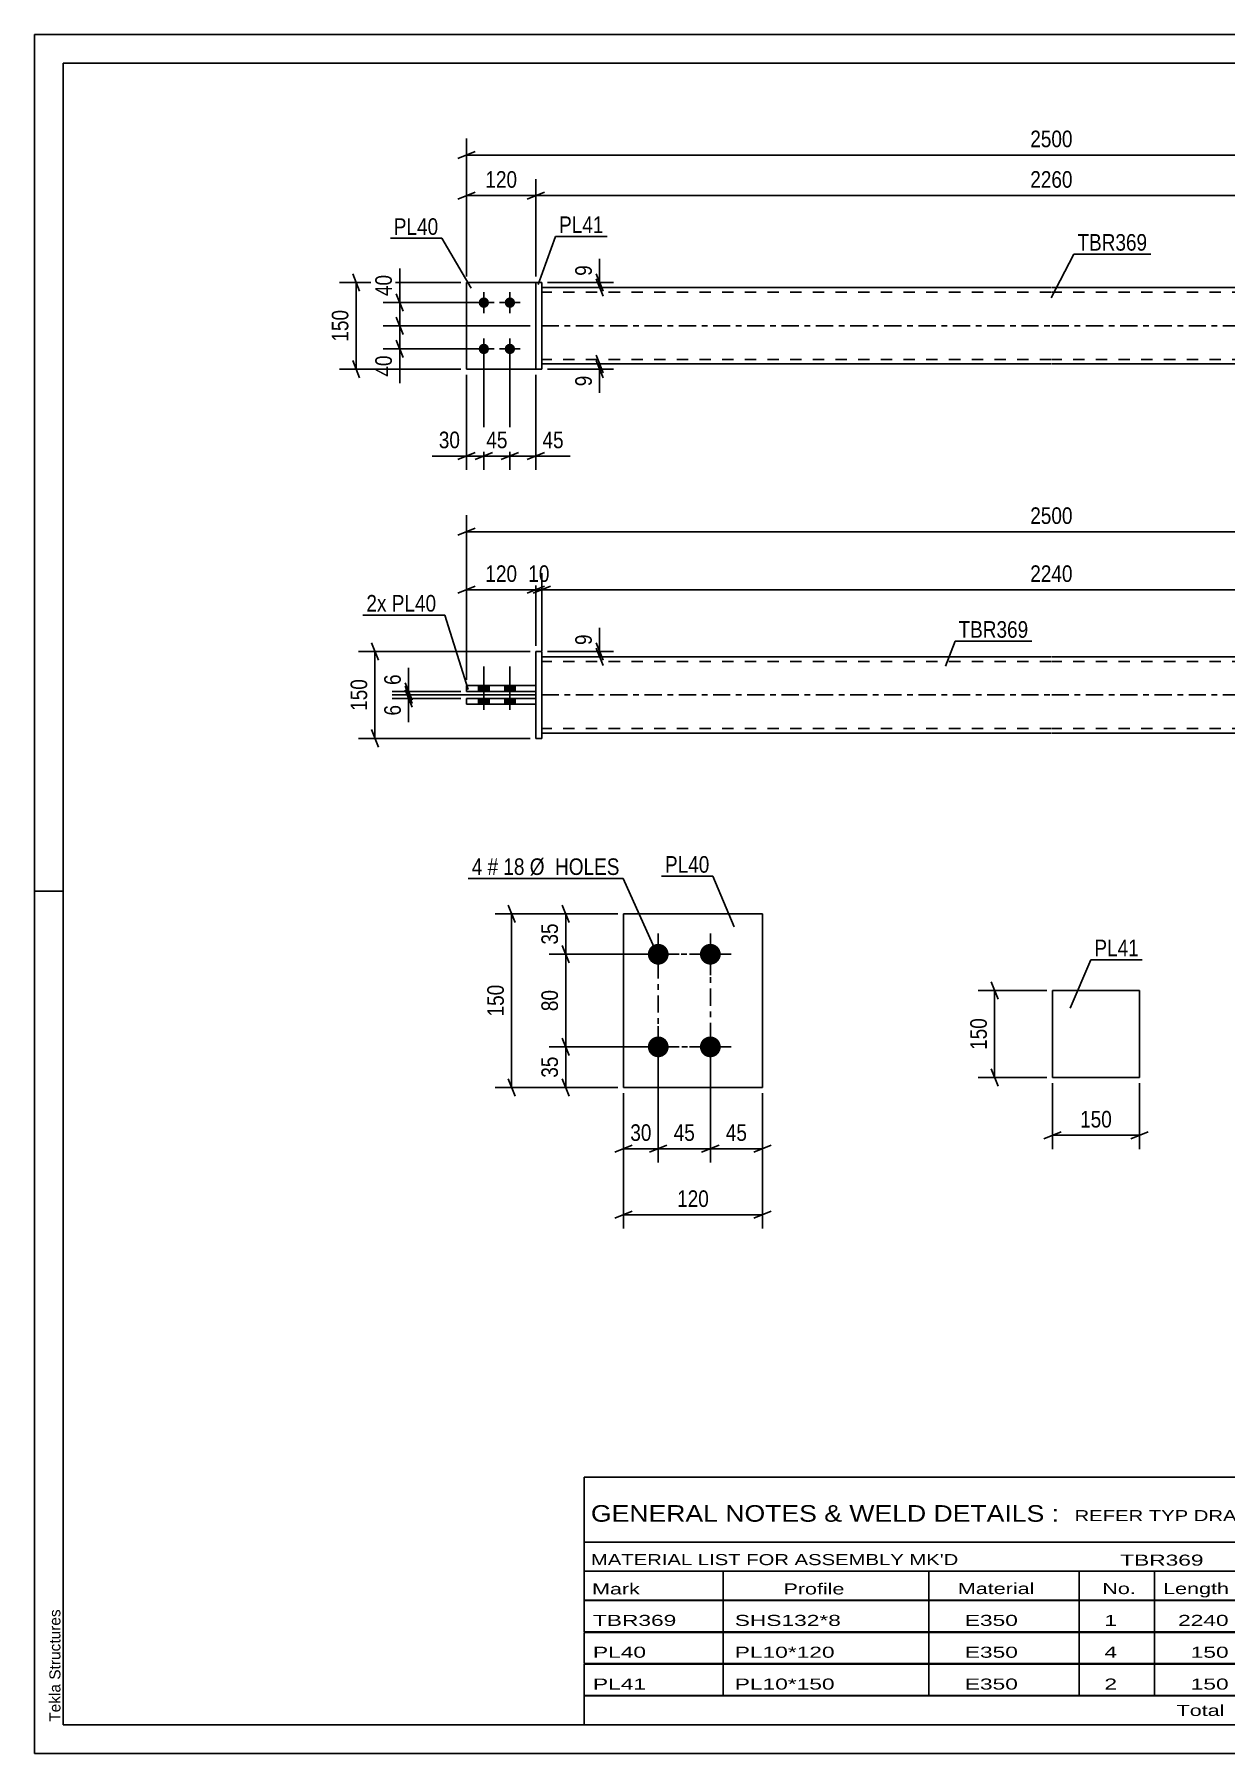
# Model space of a CAD drawing. Header units: millimetres. Extents: x 0 to 420, y 0 to 297.
# Drawn here: x 0 to 205.8, y 0 to 297 of the extents above; entities that cross this region are included whole.
import ezdxf

# ---------------------------------------------------------------- set-up
doc = ezdxf.new("R2010")
doc.units = ezdxf.units.MM
doc.linetypes.add('DXK_LINE_DOT2', pattern=[3.9198, 1.9599, -1.9599])
doc.linetypes.add('DXK_LINE_DOT3', pattern=[5.9187, 2.979, -0.9799, 0.9799, -0.9799])
doc.styles.add('Arial', font='ARIAL.TTF', dxfattribs={"height": 0.2})
doc.styles.add('Arial Narrow', font='ARIALN.TTF', dxfattribs={"height": 0.2})

# ---------------------------------------------------------------- blocks, each defined once
blk = doc.blocks.new('Unknown-580550143-1163')
at = {"color": 5, "linetype": 'Continuous'}
for p, q in [((420, 297), (0, 297)), ((0, 297), (0, 0)), ((0, 292), (0, 297)), ((415, 292), (5, 292)), ((5, 292), (5, 5)), ((5, 149), (0, 149)), ((0, 0), (0, 5)), ((5, 5), (415, 5)), ((0, 0), (420, 0))]:
    blk.add_line(p, q, dxfattribs=at)
at = {"color": 174, "linetype": 'Continuous', "style": 'Arial'}
blk.add_text('Tekla Structures', height=1.9102, rotation=90, dxfattribs=at).set_placement((4.5, 5.5))
blk = doc.blocks.new('Bolt-580550143-1472 - 1400')
at = {"linetype": 'Continuous'}
for points in [[(76.75, 183.49), (78.55, 183.49), (78.55, 184.49), (76.75, 184.49)], [(76.75, 183.49), (78.55, 183.49), (78.55, 184.49), (76.75, 184.49)], [(81.25, 183.49), (83.05, 183.49), (83.05, 184.49), (81.25, 184.49)], [(81.25, 183.49), (83.05, 183.49), (83.05, 184.49), (81.25, 184.49)], [(76.75, 181.29), (78.55, 181.29), (78.55, 182.29), (76.75, 182.29)], [(76.75, 181.29), (78.55, 181.29), (78.55, 182.29), (76.75, 182.29)], [(81.25, 181.29), (83.05, 181.29), (83.05, 182.29), (81.25, 182.29)], [(81.25, 181.29), (83.05, 181.29), (83.05, 182.29), (81.25, 182.29)]]:
    blk.add_hatch(color=1, dxfattribs=at).paths.add_polyline_path(points)
at = {"color": 1, "linetype": 'Continuous'}
for p, q in [((77.65, 180.29), (77.65, 187.79)), ((77.65, 180.29), (77.65, 187.79)), ((82.15, 180.29), (82.15, 187.79)), ((82.15, 180.29), (82.15, 187.79)), ((76.75, 183.49), (76.75, 184.49)), ((76.75, 183.49), (76.75, 184.49)), ((78.55, 183.49), (78.55, 184.49)), ((78.55, 183.49), (78.55, 184.49)), ((81.25, 183.49), (81.25, 184.49)), ((81.25, 183.49), (81.25, 184.49)), ((83.05, 183.49), (83.05, 184.49)), ((83.05, 183.49), (83.05, 184.49)), ((76.75, 181.29), (76.75, 182.29)), ((76.75, 181.29), (76.75, 182.29)), ((78.55, 181.29), (78.55, 182.29)), ((78.55, 181.29), (78.55, 182.29)), ((81.25, 181.29), (81.25, 182.29)), ((81.25, 181.29), (81.25, 182.29)), ((83.05, 181.29), (83.05, 182.29)), ((83.05, 181.29), (83.05, 182.29))]:
    blk.add_line(p, q, dxfattribs=at)
blk = doc.blocks.new('Part-580550143-1428 - 1400')
at = {"linetype": 'Continuous'}
blk.add_hatch(color=2, dxfattribs=at).paths.add_polyline_path([(233.75, 176.29), (232.95, 177.69), (234.55, 177.69)])
at = {"color": 2, "linetype": 'Continuous'}
for p, q in [((87.65, 189.49), (175.65, 189.49)), ((175.75, 189.49), (263.75, 189.49)), ((87.65, 176.29), (175.65, 176.29)), ((175.75, 176.29), (263.75, 176.29)), ((233.75, 176.29), (232.95, 177.69)), ((232.95, 177.69), (234.55, 177.69)), ((234.55, 177.69), (233.75, 176.29))]:
    blk.add_line(p, q, dxfattribs=at)
at = {"color": 7, "linetype": 'DXK_LINE_DOT2'}
for p, q in [((87.65, 176.29), (87.65, 189.49)), ((175.65, 188.69), (87.65, 188.69)), ((263.75, 188.69), (175.75, 188.69)), ((263.75, 189.49), (263.75, 176.29)), ((175.65, 177.09), (87.65, 177.09)), ((263.75, 177.09), (175.75, 177.09))]:
    blk.add_line(p, q, dxfattribs=at)
at = {"color": 7, "linetype": 'DXK_LINE_DOT3'}
for p, q in [((87.65, 182.89), (175.65, 182.89)), ((175.75, 182.89), (263.75, 182.89))]:
    blk.add_line(p, q, dxfattribs=at)
at = {"color": 2, "linetype": 'Continuous'}
blk.add_circle((233.75, 177.19), 1, dxfattribs=at)
blk = doc.blocks.new('Part-580550143-1466 - 1400')
at = {"color": 2, "linetype": 'Continuous'}
for p, q in [((74.65, 182.29), (74.65, 181.29)), ((86.65, 182.29), (74.65, 182.29)), ((74.65, 181.29), (86.65, 181.29)), ((86.65, 181.29), (86.65, 182.29))]:
    blk.add_line(p, q, dxfattribs=at)
blk = doc.blocks.new('Part-580550143-1476 - 1400')
at = {"color": 2, "linetype": 'Continuous'}
for p, q in [((86.65, 190.39), (87.65, 190.39)), ((86.65, 190.39), (86.65, 175.39)), ((87.65, 190.39), (87.65, 175.39)), ((86.65, 175.39), (87.65, 175.39))]:
    blk.add_line(p, q, dxfattribs=at)
blk = doc.blocks.new('Part-580550143-1481 - 1400')
at = {"color": 2, "linetype": 'Continuous'}
for p, q in [((86.65, 184.49), (74.65, 184.49)), ((74.65, 184.49), (74.65, 183.49)), ((86.65, 183.49), (86.65, 184.49)), ((74.65, 183.49), (86.65, 183.49))]:
    blk.add_line(p, q, dxfattribs=at)
blk = doc.blocks.new('Part-580550143-1738 - 1719')
at = {"color": 2, "linetype": 'Continuous'}
for p, q in [((87.65, 254.16), (86.65, 254.16)), ((86.65, 254.16), (86.65, 239.16)), ((87.65, 239.16), (87.65, 254.16)), ((87.65, 239.16), (86.65, 239.16))]:
    blk.add_line(p, q, dxfattribs=at)
blk = doc.blocks.new('Bolt-580550143-1722 - 1719')
at = {"linetype": 'Continuous'}
for points in [[(77.65, 249.76, -1), (77.65, 251.56, -1)], [(82.15, 249.76, -1), (82.15, 251.56, -1)], [(77.65, 241.76, -1), (77.65, 243.56, -1)], [(82.15, 241.76, -1), (82.15, 243.56, -1)]]:
    blk.add_hatch(color=1, dxfattribs=at).paths.add_polyline_path(points)
at = {"color": 1, "linetype": 'Continuous'}
for p, q in [((77.65, 248.86), (77.65, 252.46)), ((82.15, 248.86), (82.15, 252.46)), ((79.45, 250.66), (75.85, 250.66)), ((83.95, 250.66), (80.35, 250.66)), ((77.65, 240.86), (77.65, 244.46)), ((82.15, 240.86), (82.15, 244.46)), ((79.45, 242.66), (75.85, 242.66)), ((83.95, 242.66), (80.35, 242.66))]:
    blk.add_line(p, q, dxfattribs=at)
blk = doc.blocks.new('Part-580550143-1743 - 1719')
at = {"color": 2, "linetype": 'Continuous'}
for p, q in [((86.65, 254.16), (74.65, 254.16)), ((74.65, 239.16), (74.65, 254.16)), ((86.65, 239.16), (74.65, 239.16))]:
    blk.add_line(p, q, dxfattribs=at)
at = {"color": 7, "linetype": 'DXK_LINE_DOT2'}
blk.add_line((86.65, 239.16), (86.65, 254.16), dxfattribs=at)
blk = doc.blocks.new('Part-580550143-1744 - 1719')
at = {"color": 7, "linetype": 'DXK_LINE_DOT2'}
for p, q in [((86.65, 254.16), (74.65, 254.16)), ((74.65, 254.16), (74.65, 239.16)), ((86.65, 239.16), (86.65, 254.16)), ((74.65, 239.16), (86.65, 239.16))]:
    blk.add_line(p, q, dxfattribs=at)
blk = doc.blocks.new('Part-580550143-1774 - 1719')
at = {"linetype": 'Continuous'}
blk.add_hatch(color=2, dxfattribs=at).paths.add_polyline_path([(233.75, 246.66), (232.95, 248.06), (234.55, 248.06)])
at = {"color": 2, "linetype": 'Continuous'}
for p, q in [((87.65, 253.26), (175.65, 253.26)), ((175.75, 253.26), (263.75, 253.26)), ((233.75, 246.66), (232.95, 248.06)), ((232.95, 248.06), (234.55, 248.06)), ((234.55, 248.06), (233.75, 246.66)), ((87.65, 240.06), (175.65, 240.06)), ((175.75, 240.06), (263.75, 240.06))]:
    blk.add_line(p, q, dxfattribs=at)
at = {"color": 7, "linetype": 'DXK_LINE_DOT2'}
for p, q in [((87.65, 253.26), (87.65, 240.06)), ((175.65, 252.46), (87.65, 252.46)), ((263.75, 252.46), (175.75, 252.46)), ((263.75, 253.26), (263.75, 240.06)), ((175.65, 240.86), (87.65, 240.86)), ((263.75, 240.86), (175.75, 240.86))]:
    blk.add_line(p, q, dxfattribs=at)
at = {"color": 7, "linetype": 'DXK_LINE_DOT3'}
for p, q in [((87.65, 246.66), (175.65, 246.66)), ((175.75, 246.66), (263.75, 246.66))]:
    blk.add_line(p, q, dxfattribs=at)
at = {"color": 2, "linetype": 'Continuous'}
blk.add_circle((233.75, 247.56), 1, dxfattribs=at)
blk = doc.blocks.new('Bolt-580550143-2155 - 2093')
at = {"linetype": 'Continuous'}
for points in [[(107.78, 136.29, -1), (107.78, 139.89, -1)], [(116.78, 136.29, -1), (116.78, 139.89, -1)], [(107.78, 120.29, -1), (107.78, 123.89, -1)], [(116.78, 120.29, -1), (116.78, 123.89, -1)]]:
    blk.add_hatch(color=1, dxfattribs=at).paths.add_polyline_path(points)
at = {"color": 1, "linetype": 'Continuous'}
for p, q in [((107.78, 134.49), (107.78, 141.69)), ((116.78, 134.49), (116.78, 141.69)), ((111.38, 138.09), (104.18, 138.09)), ((120.38, 138.09), (113.18, 138.09)), ((107.78, 118.49), (107.78, 125.69)), ((116.78, 118.49), (116.78, 125.69)), ((111.38, 122.09), (104.18, 122.09)), ((120.38, 122.09), (113.18, 122.09))]:
    blk.add_line(p, q, dxfattribs=at)
blk = doc.blocks.new('Part-580550143-2160 - 2093')
at = {"color": 2, "linetype": 'Continuous'}
for p, q in [((125.78, 145.09), (101.78, 145.09)), ((101.78, 145.09), (101.78, 115.09)), ((125.78, 115.09), (125.78, 145.09)), ((101.78, 115.09), (125.78, 115.09))]:
    blk.add_line(p, q, dxfattribs=at)
blk = doc.blocks.new('Part-580550143-2321 - 2315')
at = {"color": 2, "linetype": 'Continuous'}
for p, q in [((190.9, 131.81), (175.9, 131.81)), ((175.9, 131.81), (175.9, 116.81)), ((190.9, 116.81), (190.9, 131.81)), ((175.9, 116.81), (190.9, 116.81))]:
    blk.add_line(p, q, dxfattribs=at)
blk = doc.blocks.new('Rectangle-580550143-2300 - 2093')
at = {"color": 1, "linetype": 'DXK_LINE_DOT3'}
blk.add_lwpolyline([(107.78, 138.09), (116.78, 138.09), (116.78, 122.09), (107.78, 122.09), (107.78, 138.09)], close=True, dxfattribs=at)
blk = doc.blocks.new('StraightDimension-580550143-1490 - 1400')
at = {"color": 7, "linetype": 'Continuous'}
for p, q in [((88.65, 190.39), (100.05, 190.39)), ((97.05, 191.89), (98.25, 188.89)), ((98.25, 187.99), (97.05, 190.99)), ((97.65, 189.49), (97.65, 190.39)), ((88.65, 189.49), (100.05, 189.49))]:
    blk.add_line(p, q, dxfattribs=at)
at = {"color": 0}
blk.add_wipeout([(96.9, 193.94), (92.7, 193.94), (92.7, 190.91), (96.9, 190.91)], dxfattribs=at)
at = {"color": 7, "linetype": 'Continuous'}
blk.add_line((97.65, 190.39), (97.65, 194.46), dxfattribs=at)
blk.add_line((97.65, 190.39), (97.65, 194.46), dxfattribs=at)
at = {"color": 3, "style": 'Arial Narrow'}
blk.add_text('9', height=2.86, rotation=90.0002, dxfattribs=at).set_placement((96.3, 191.51))
blk = doc.blocks.new('StraightDimension-580550143-1519 - 1400')
at = {"color": 7, "linetype": 'Continuous'}
for p, q in [((74.65, 185.49), (74.65, 203.91)), ((86.65, 191.39), (86.65, 203.91)), ((73.15, 200.46), (76.15, 201.66)), ((74.65, 201.06), (86.65, 201.06)), ((88.15, 201.66), (85.15, 200.46))]:
    blk.add_line(p, q, dxfattribs=at)
at = {"color": 0}
blk.add_wipeout([(84, 201.81), (84, 206.01), (77.31, 206.01), (77.31, 201.81)], dxfattribs=at)
at = {"color": 3, "style": 'Arial Narrow'}
blk.add_text('120', height=2.863, dxfattribs=at).set_placement((77.91, 202.41))
blk = doc.blocks.new('StraightDimension-580550143-1532 - 1400')
at = {"color": 7, "linetype": 'Continuous'}
for p, q in [((86.65, 191.39), (86.65, 203.91)), ((87.65, 190.49), (87.65, 203.91)), ((85.15, 200.46), (88.15, 201.66)), ((89.15, 201.66), (86.15, 200.46)), ((86.65, 201.06), (87.65, 201.06))]:
    blk.add_line(p, q, dxfattribs=at)
at = {"color": 0}
blk.add_wipeout([(89.58, 201.81), (89.58, 206.01), (84.73, 206.01), (84.73, 201.81)], dxfattribs=at)
at = {"color": 3, "style": 'Arial Narrow'}
blk.add_text('10', height=2.863, dxfattribs=at).set_placement((85.33, 202.41))
blk = doc.blocks.new('StraightDimension-580550143-1542 - 1400')
at = {"color": 7, "linetype": 'Continuous'}
for p, q in [((87.65, 190.49), (87.65, 203.91)), ((263.75, 190.49), (263.75, 203.91)), ((89.15, 201.66), (86.15, 200.46)), ((87.65, 201.06), (263.75, 201.06)), ((262.25, 200.46), (265.25, 201.66))]:
    blk.add_line(p, q, dxfattribs=at)
at = {"color": 0}
blk.add_wipeout([(179.96, 201.81), (179.96, 206.01), (171.45, 206.01), (171.45, 201.81)], dxfattribs=at)
at = {"color": 3, "style": 'Arial Narrow'}
blk.add_text('2240', height=2.863, dxfattribs=at).set_placement((172.05, 202.41))
blk = doc.blocks.new('StraightDimension-580550143-1563 - 1400')
at = {"color": 7, "linetype": 'Continuous'}
for p, q in [((64.05, 184.99), (65.25, 181.99)), ((65.25, 181.39), (64.05, 184.39)), ((73.65, 183.49), (61.8, 183.49)), ((86.65, 182.89), (61.8, 182.89)), ((64.65, 182.89), (64.65, 183.49))]:
    blk.add_line(p, q, dxfattribs=at)
at = {"color": 0}
blk.add_wipeout([(63.9, 187.04), (59.7, 187.04), (59.7, 184.01), (63.9, 184.01)], dxfattribs=at)
at = {"color": 7, "linetype": 'Continuous'}
blk.add_line((64.65, 183.49), (64.65, 187.56), dxfattribs=at)
blk.add_line((64.65, 183.49), (64.65, 187.56), dxfattribs=at)
at = {"color": 3, "style": 'Arial Narrow'}
blk.add_text('6', height=2.86, rotation=90.0002, dxfattribs=at).set_placement((63.3, 184.61))
blk = doc.blocks.new('StraightDimension-580550143-1579 - 1400')
at = {"color": 7, "linetype": 'Continuous'}
for p, q in [((64.05, 184.39), (65.25, 181.39)), ((86.65, 182.89), (61.8, 182.89)), ((73.65, 182.29), (61.8, 182.29)), ((65.25, 180.79), (64.05, 183.79)), ((64.65, 182.29), (64.65, 182.89))]:
    blk.add_line(p, q, dxfattribs=at)
at = {"color": 0}
blk.add_wipeout([(63.9, 181.76), (59.7, 181.76), (59.7, 178.73), (63.9, 178.73)], dxfattribs=at)
at = {"color": 7, "linetype": 'Continuous'}
blk.add_line((64.65, 182.29), (64.65, 178.21), dxfattribs=at)
blk.add_line((64.65, 182.29), (64.65, 178.21), dxfattribs=at)
at = {"color": 3, "style": 'Arial Narrow'}
blk.add_text('6', height=2.86, rotation=90.0002, dxfattribs=at).set_placement((63.3, 179.33))
blk = doc.blocks.new('StraightDimension-580550143-1596 - 1400')
at = {"color": 7, "linetype": 'Continuous'}
for p, q in [((74.65, 185.49), (74.65, 213.93)), ((276.75, 185.49), (276.75, 213.93)), ((76.15, 211.68), (73.15, 210.48)), ((74.65, 211.08), (276.75, 211.08)), ((275.25, 210.48), (278.25, 211.68))]:
    blk.add_line(p, q, dxfattribs=at)
at = {"color": 0}
blk.add_wipeout([(179.96, 211.83), (179.96, 216.03), (171.45, 216.03), (171.45, 211.83)], dxfattribs=at)
at = {"color": 3, "style": 'Arial Narrow'}
blk.add_text('2500', height=2.863, dxfattribs=at).set_placement((172.05, 212.43))
blk = doc.blocks.new('StraightDimension-580550143-1650 - 1400')
at = {"color": 7, "linetype": 'Continuous'}
for p, q in [((85.65, 190.39), (55.99, 190.39)), ((59.44, 188.89), (58.24, 191.89)), ((58.84, 175.39), (58.84, 190.39)), ((85.65, 175.39), (55.99, 175.39)), ((58.24, 176.89), (59.44, 173.89))]:
    blk.add_line(p, q, dxfattribs=at)
at = {"color": 0}
blk.add_wipeout([(58.09, 186.23), (53.89, 186.23), (53.89, 179.54), (58.09, 179.54)], dxfattribs=at)
at = {"color": 3, "style": 'Arial Narrow'}
blk.add_text('150', height=2.863, rotation=90.0002, dxfattribs=at).set_placement((57.49, 180.14))
blk = doc.blocks.new('StraightDimension-580550143-2001 - 1719')
at = {"color": 7, "linetype": 'Continuous'}
for p, q in [((86.65, 255.16), (86.65, 272.01)), ((264.75, 255.16), (264.75, 272.01)), ((88.15, 269.76), (85.15, 268.56)), ((86.65, 269.16), (264.75, 269.16)), ((263.25, 268.56), (266.25, 269.76))]:
    blk.add_line(p, q, dxfattribs=at)
at = {"color": 0}
blk.add_wipeout([(179.96, 269.91), (179.96, 274.11), (171.45, 274.11), (171.45, 269.91)], dxfattribs=at)
at = {"color": 3, "style": 'Arial Narrow'}
blk.add_text('2260', height=2.863, dxfattribs=at).set_placement((172.05, 270.51))
blk = doc.blocks.new('StraightDimension-580550143-1884 - 1719')
at = {"color": 7, "linetype": 'Continuous'}
for p, q in [((85.65, 246.66), (60.26, 246.66)), ((62.51, 248.16), (63.71, 245.16)), ((63.11, 242.66), (63.11, 246.66)), ((63.71, 241.16), (62.51, 244.16)), ((76.65, 242.66), (60.26, 242.66))]:
    blk.add_line(p, q, dxfattribs=at)
at = {"color": 0}
blk.add_wipeout([(62.36, 242.14), (58.16, 242.14), (58.16, 237.28), (62.36, 237.28)], dxfattribs=at)
at = {"color": 7, "linetype": 'Continuous'}
blk.add_line((63.11, 242.66), (63.11, 236.76), dxfattribs=at)
blk.add_line((63.11, 242.66), (63.11, 236.76), dxfattribs=at)
at = {"color": 3, "style": 'Arial Narrow'}
blk.add_text('40', height=2.863, rotation=90.0002, dxfattribs=at).set_placement((61.76, 237.88))
blk = doc.blocks.new('StraightDimension-580550143-2026 - 1719')
at = {"color": 7, "linetype": 'Continuous'}
for p, q in [((74.65, 255.16), (74.65, 272.01)), ((86.65, 255.16), (86.65, 272.01)), ((73.15, 268.56), (76.15, 269.76)), ((74.65, 269.16), (86.65, 269.16)), ((88.15, 269.76), (85.15, 268.56))]:
    blk.add_line(p, q, dxfattribs=at)
at = {"color": 0}
blk.add_wipeout([(84, 269.91), (84, 274.11), (77.31, 274.11), (77.31, 269.91)], dxfattribs=at)
at = {"color": 3, "style": 'Arial Narrow'}
blk.add_text('120', height=2.863, dxfattribs=at).set_placement((77.91, 270.51))
blk = doc.blocks.new('StraightDimension-580550143-2049 - 1719')
at = {"color": 7, "linetype": 'Continuous'}
for p, q in [((56.19, 252.66), (54.99, 255.66)), ((73.65, 254.16), (52.74, 254.16)), ((55.59, 239.16), (55.59, 254.16)), ((54.99, 240.66), (56.19, 237.66)), ((73.65, 239.16), (52.74, 239.16))]:
    blk.add_line(p, q, dxfattribs=at)
at = {"color": 0}
blk.add_wipeout([(54.84, 250.01), (50.64, 250.01), (50.64, 243.32), (54.84, 243.32)], dxfattribs=at)
at = {"color": 3, "style": 'Arial Narrow'}
blk.add_text('150', height=2.863, rotation=90.0002, dxfattribs=at).set_placement((54.24, 243.92))
blk = doc.blocks.new('StraightDimension-580550143-1854 - 1719')
at = {"color": 7, "linetype": 'Continuous'}
for p, q in [((97.05, 255.66), (98.25, 252.66)), ((88.65, 254.16), (100.05, 254.16)), ((88.65, 253.26), (100.05, 253.26)), ((98.25, 251.76), (97.05, 254.76)), ((97.65, 253.26), (97.65, 254.16))]:
    blk.add_line(p, q, dxfattribs=at)
at = {"color": 0}
blk.add_wipeout([(96.9, 257.72), (92.7, 257.72), (92.7, 254.69), (96.9, 254.69)], dxfattribs=at)
at = {"color": 7, "linetype": 'Continuous'}
blk.add_line((97.65, 254.16), (97.65, 258.24), dxfattribs=at)
blk.add_line((97.65, 254.16), (97.65, 258.24), dxfattribs=at)
at = {"color": 3, "style": 'Arial Narrow'}
blk.add_text('9', height=2.86, rotation=90.0002, dxfattribs=at).set_placement((96.3, 255.29))
blk = doc.blocks.new('StraightDimension-580550143-1939 - 1719')
at = {"color": 7, "linetype": 'Continuous'}
for p, q in [((77.65, 241.66), (77.65, 221.76)), ((74.65, 238.16), (74.65, 221.76)), ((73.15, 223.56), (76.15, 224.76)), ((74.65, 224.16), (77.65, 224.16)), ((79.15, 224.76), (76.15, 223.56))]:
    blk.add_line(p, q, dxfattribs=at)
at = {"color": 0}
blk.add_wipeout([(74.13, 224.91), (74.13, 229.11), (69.27, 229.11), (69.27, 224.91)], dxfattribs=at)
at = {"color": 7, "linetype": 'Continuous'}
blk.add_line((74.65, 224.16), (68.75, 224.16), dxfattribs=at)
blk.add_line((74.65, 224.16), (68.75, 224.16), dxfattribs=at)
at = {"color": 3, "style": 'Arial Narrow'}
blk.add_text('30', height=2.863, dxfattribs=at).set_placement((69.87, 225.51))
blk = doc.blocks.new('StraightDimension-580550143-1875 - 1719')
at = {"color": 7, "linetype": 'Continuous'}
for p, q in [((76.65, 250.66), (60.26, 250.66)), ((62.51, 252.16), (63.71, 249.16)), ((63.11, 246.66), (63.11, 250.66)), ((85.65, 246.66), (60.26, 246.66)), ((63.71, 245.16), (62.51, 248.16))]:
    blk.add_line(p, q, dxfattribs=at)
at = {"color": 0}
blk.add_wipeout([(62.36, 256.04), (58.16, 256.04), (58.16, 251.19), (62.36, 251.19)], dxfattribs=at)
at = {"color": 7, "linetype": 'Continuous'}
blk.add_line((63.11, 250.66), (63.11, 256.57), dxfattribs=at)
blk.add_line((63.11, 250.66), (63.11, 256.57), dxfattribs=at)
at = {"color": 3, "style": 'Arial Narrow'}
blk.add_text('40', height=2.863, rotation=90.0002, dxfattribs=at).set_placement((61.76, 251.79))
blk = doc.blocks.new('StraightDimension-580550143-1894 - 1719')
at = {"color": 7, "linetype": 'Continuous'}
for p, q in [((97.05, 241.56), (98.25, 238.56)), ((98.25, 237.66), (97.05, 240.66)), ((88.65, 240.06), (100.05, 240.06)), ((88.65, 239.16), (100.05, 239.16)), ((97.65, 239.16), (97.65, 240.06))]:
    blk.add_line(p, q, dxfattribs=at)
at = {"color": 0}
blk.add_wipeout([(96.9, 238.64), (92.7, 238.64), (92.7, 235.61), (96.9, 235.61)], dxfattribs=at)
at = {"color": 7, "linetype": 'Continuous'}
blk.add_line((97.65, 239.16), (97.65, 235.08), dxfattribs=at)
blk.add_line((97.65, 239.16), (97.65, 235.08), dxfattribs=at)
at = {"color": 3, "style": 'Arial Narrow'}
blk.add_text('9', height=2.86, rotation=90.0002, dxfattribs=at).set_placement((96.3, 236.21))
blk = doc.blocks.new('StraightDimension-580550143-1901 - 1719')
at = {"color": 7, "linetype": 'Continuous'}
for p, q in [((82.15, 241.66), (82.15, 221.76)), ((86.65, 238.16), (86.65, 221.76)), ((80.65, 223.56), (83.65, 224.76)), ((82.15, 224.16), (86.65, 224.16)), ((88.15, 224.76), (85.15, 223.56))]:
    blk.add_line(p, q, dxfattribs=at)
at = {"color": 0}
blk.add_wipeout([(92.04, 224.91), (92.04, 229.11), (87.18, 229.11), (87.18, 224.91)], dxfattribs=at)
at = {"color": 7, "linetype": 'Continuous'}
blk.add_line((86.65, 224.16), (92.56, 224.16), dxfattribs=at)
blk.add_line((86.65, 224.16), (92.56, 224.16), dxfattribs=at)
at = {"color": 3, "style": 'Arial Narrow'}
blk.add_text('45', height=2.863, dxfattribs=at).set_placement((87.78, 225.51))
blk = doc.blocks.new('StraightDimension-580550143-1923 - 1719')
at = {"color": 7, "linetype": 'Continuous'}
for p, q in [((77.65, 241.66), (77.65, 221.76)), ((82.15, 241.66), (82.15, 221.76)), ((76.15, 223.56), (79.15, 224.76)), ((77.65, 224.16), (82.15, 224.16)), ((83.65, 224.76), (80.65, 223.56))]:
    blk.add_line(p, q, dxfattribs=at)
at = {"color": 0}
blk.add_wipeout([(82.33, 224.91), (82.33, 229.11), (77.48, 229.11), (77.48, 224.91)], dxfattribs=at)
at = {"color": 3, "style": 'Arial Narrow'}
blk.add_text('45', height=2.863, dxfattribs=at).set_placement((78.08, 225.51))
blk = doc.blocks.new('StraightDimension-580550143-1959 - 1719')
at = {"color": 7, "linetype": 'Continuous'}
for p, q in [((76.15, 276.76), (73.15, 275.56)), ((74.65, 255.16), (74.65, 279.01)), ((275.25, 275.56), (278.25, 276.76)), ((276.75, 255.16), (276.75, 279.01)), ((74.65, 276.16), (276.75, 276.16))]:
    blk.add_line(p, q, dxfattribs=at)
at = {"color": 0}
blk.add_wipeout([(179.96, 276.91), (179.96, 281.11), (171.45, 281.11), (171.45, 276.91)], dxfattribs=at)
at = {"color": 3, "style": 'Arial Narrow'}
blk.add_text('2500', height=2.863, dxfattribs=at).set_placement((172.05, 277.51))
blk = doc.blocks.new('StraightDimension-580550143-2202 - 2093')
at = {"color": 7, "linetype": 'Continuous'}
for p, q in [((91.2, 146.59), (92.4, 143.59)), ((100.78, 145.09), (88.95, 145.09)), ((91.8, 138.09), (91.8, 145.09)), ((106.78, 138.09), (88.95, 138.09)), ((92.4, 136.59), (91.2, 139.59))]:
    blk.add_line(p, q, dxfattribs=at)
at = {"color": 0}
blk.add_wipeout([(91.05, 144.02), (86.85, 144.02), (86.85, 139.16), (91.05, 139.16)], dxfattribs=at)
at = {"color": 3, "style": 'Arial Narrow'}
blk.add_text('35', height=2.863, rotation=90.0002, dxfattribs=at).set_placement((90.45, 139.76))
blk = doc.blocks.new('StraightDimension-580550143-2162 - 2093')
at = {"color": 7, "linetype": 'Continuous'}
for p, q in [((101.78, 114.09), (101.78, 90.69)), ((125.78, 114.09), (125.78, 90.69)), ((103.28, 93.69), (100.28, 92.49)), ((101.78, 93.09), (125.78, 93.09)), ((124.28, 92.49), (127.28, 93.69))]:
    blk.add_line(p, q, dxfattribs=at)
at = {"color": 0}
blk.add_wipeout([(117.12, 93.84), (117.12, 98.04), (110.44, 98.04), (110.44, 93.84)], dxfattribs=at)
at = {"color": 3, "style": 'Arial Narrow'}
blk.add_text('120', height=2.863, dxfattribs=at).set_placement((111.04, 94.44))
blk = doc.blocks.new('StraightDimension-580550143-2185 - 2093')
at = {"color": 7, "linetype": 'Continuous'}
for p, q in [((106.78, 122.09), (88.95, 122.09)), ((91.2, 123.59), (92.4, 120.59)), ((91.8, 115.09), (91.8, 122.09)), ((92.4, 113.59), (91.2, 116.59)), ((100.78, 115.09), (88.95, 115.09))]:
    blk.add_line(p, q, dxfattribs=at)
at = {"color": 0}
blk.add_wipeout([(91.05, 121.02), (86.85, 121.02), (86.85, 116.16), (91.05, 116.16)], dxfattribs=at)
at = {"color": 3, "style": 'Arial Narrow'}
blk.add_text('35', height=2.863, rotation=90.0002, dxfattribs=at).set_placement((90.45, 116.76))
blk = doc.blocks.new('StraightDimension-580550143-2218 - 2093')
at = {"color": 7, "linetype": 'Continuous'}
for p, q in [((106.78, 138.09), (88.95, 138.09)), ((92.4, 136.59), (91.2, 139.59)), ((91.8, 122.09), (91.8, 138.09)), ((106.78, 122.09), (88.95, 122.09)), ((91.2, 123.59), (92.4, 120.59))]:
    blk.add_line(p, q, dxfattribs=at)
at = {"color": 0}
blk.add_wipeout([(91.05, 132.52), (86.85, 132.52), (86.85, 127.66), (91.05, 127.66)], dxfattribs=at)
at = {"color": 3, "style": 'Arial Narrow'}
blk.add_text('80', height=2.863, rotation=90.0002, dxfattribs=at).set_placement((90.45, 128.26))
blk = doc.blocks.new('StraightDimension-580550143-2232 - 2093')
at = {"color": 7, "linetype": 'Continuous'}
for p, q in [((83.05, 143.59), (81.85, 146.59)), ((100.78, 145.09), (79.6, 145.09)), ((82.45, 115.09), (82.45, 145.09)), ((81.85, 116.59), (83.05, 113.59)), ((100.78, 115.09), (79.6, 115.09))]:
    blk.add_line(p, q, dxfattribs=at)
at = {"color": 0}
blk.add_wipeout([(81.7, 133.43), (77.5, 133.43), (77.5, 126.75), (81.7, 126.75)], dxfattribs=at)
at = {"color": 3, "style": 'Arial Narrow'}
blk.add_text('150', height=2.863, rotation=90.0002, dxfattribs=at).set_placement((81.1, 127.35))
blk = doc.blocks.new('StraightDimension-580550143-2252 - 2093')
at = {"color": 7, "linetype": 'Continuous'}
for p, q in [((107.78, 121.09), (107.78, 102.1)), ((101.78, 114.09), (101.78, 102.1)), ((100.28, 103.9), (103.28, 105.1)), ((101.78, 104.5), (107.78, 104.5)), ((109.28, 105.1), (106.28, 103.9))]:
    blk.add_line(p, q, dxfattribs=at)
at = {"color": 0}
blk.add_wipeout([(107.21, 105.25), (107.21, 109.45), (102.35, 109.45), (102.35, 105.25)], dxfattribs=at)
at = {"color": 3, "style": 'Arial Narrow'}
blk.add_text('30', height=2.863, dxfattribs=at).set_placement((102.95, 105.85))
blk = doc.blocks.new('StraightDimension-580550143-2268 - 2093')
at = {"color": 7, "linetype": 'Continuous'}
for p, q in [((116.78, 121.09), (116.78, 102.1)), ((125.78, 114.09), (125.78, 102.1)), ((115.28, 103.9), (118.28, 105.1)), ((116.78, 104.5), (125.78, 104.5)), ((127.28, 105.1), (124.28, 103.9))]:
    blk.add_line(p, q, dxfattribs=at)
at = {"color": 0}
blk.add_wipeout([(123.71, 105.25), (123.71, 109.45), (118.85, 109.45), (118.85, 105.25)], dxfattribs=at)
at = {"color": 3, "style": 'Arial Narrow'}
blk.add_text('45', height=2.863, dxfattribs=at).set_placement((119.45, 105.85))
blk = doc.blocks.new('StraightDimension-580550143-2287 - 2093')
at = {"color": 7, "linetype": 'Continuous'}
for p, q in [((107.78, 121.09), (107.78, 102.1)), ((116.78, 121.09), (116.78, 102.1)), ((106.28, 103.9), (109.28, 105.1)), ((107.78, 104.5), (116.78, 104.5)), ((118.28, 105.1), (115.28, 103.9))]:
    blk.add_line(p, q, dxfattribs=at)
at = {"color": 0}
blk.add_wipeout([(114.71, 105.25), (114.71, 109.45), (109.85, 109.45), (109.85, 105.25)], dxfattribs=at)
at = {"color": 3, "style": 'Arial Narrow'}
blk.add_text('45', height=2.863, dxfattribs=at).set_placement((110.45, 105.85))
blk = doc.blocks.new('StraightDimension-580550143-2323 - 2315')
at = {"color": 7, "linetype": 'Continuous'}
for p, q in [((174.9, 131.81), (163.05, 131.81)), ((166.5, 130.31), (165.3, 133.31)), ((165.9, 116.81), (165.9, 131.81)), ((174.9, 116.81), (163.05, 116.81)), ((165.3, 118.31), (166.5, 115.31))]:
    blk.add_line(p, q, dxfattribs=at)
at = {"color": 0}
blk.add_wipeout([(165.15, 127.66), (160.95, 127.66), (160.95, 120.97), (165.15, 120.97)], dxfattribs=at)
at = {"color": 3, "style": 'Arial Narrow'}
blk.add_text('150', height=2.863, rotation=90.0002, dxfattribs=at).set_placement((164.55, 121.57))
blk = doc.blocks.new('StraightDimension-580550143-2332 - 2315')
at = {"color": 7, "linetype": 'Continuous'}
for p, q in [((175.9, 115.81), (175.9, 104.41)), ((190.9, 115.81), (190.9, 104.41)), ((177.4, 107.41), (174.4, 106.21)), ((189.4, 106.21), (192.4, 107.41)), ((175.9, 106.81), (190.9, 106.81))]:
    blk.add_line(p, q, dxfattribs=at)
at = {"color": 0}
blk.add_wipeout([(186.74, 107.56), (186.74, 111.76), (180.06, 111.76), (180.06, 107.56)], dxfattribs=at)
at = {"color": 3, "style": 'Arial Narrow'}
blk.add_text('150', height=2.863, dxfattribs=at).set_placement((180.66, 108.16))
blk = doc.blocks.new('Unknown-580550143-3270')
at = {"color": 7, "linetype": 'Continuous'}
for p, q in [((95, 47.75), (255, 47.75)), ((95, 36.5), (95, 47.75)), ((255, 47.75), (255, 36.5)), ((95, 36.5), (255, 36.5)), ((95, 36.5), (95, 31.5)), ((255, 36.5), (255, 31.5)), ((95, 31.5), (255, 31.5)), ((95, 31.5), (95, 26.5)), ((119, 31.5), (119, 26.5)), ((154.5, 31.5), (154.5, 26.5)), ((180.5, 31.5), (180.5, 26.5)), ((193.5, 31.5), (193.5, 26.5)), ((211, 31.5), (211, 26.5)), ((233, 31.5), (233, 26.5)), ((255, 31.5), (255, 26.5)), ((95, 26.5), (255, 26.5)), ((95, 26.45), (95, 21.05)), ((95, 26.45), (255, 26.45)), ((119, 26.5), (119, 21)), ((154.5, 26.5), (154.5, 21)), ((180.5, 26.5), (180.5, 21)), ((193.5, 26.5), (193.5, 21)), ((211, 26.5), (211, 21)), ((233, 26.5), (233, 21)), ((255, 26.45), (255, 21.05)), ((95, 21.05), (255, 21.05)), ((95, 20.95), (95, 15.55)), ((95, 20.95), (255, 20.95)), ((119, 21), (119, 15.5)), ((154.5, 21), (154.5, 15.5)), ((180.5, 21), (180.5, 15.5)), ((193.5, 21), (193.5, 15.5)), ((211, 21), (211, 15.5)), ((233, 21), (233, 15.5)), ((255, 20.95), (255, 15.55)), ((95, 15.55), (255, 15.55)), ((95, 15.45), (95, 10.05)), ((95, 15.45), (255, 15.45)), ((119, 15.5), (119, 10)), ((154.5, 15.5), (154.5, 10)), ((180.5, 15.5), (180.5, 10)), ((193.5, 15.5), (193.5, 10)), ((211, 15.5), (211, 10)), ((233, 15.5), (233, 10)), ((255, 15.45), (255, 10.05)), ((95, 10.05), (255, 10.05)), ((95, 10), (255, 10)), ((95, 10), (95, 5)), ((211, 10), (211, 5)), ((233, 10), (233, 5)), ((255, 10), (255, 5)), ((95, 5), (255, 5))]:
    blk.add_line(p, q, dxfattribs=at)
at = {"color": 7, "style": 'Arial Narrow'}
for s, height, width, p in [('GENERAL NOTES & WELD DETAILS :', 2.8633, 1.4, (96.15, 40.06)), ('REFER TYP DRAWING TYP-01', 1.9089, 1.6, (179.7, 40.16)), ("MATERIAL LIST FOR ASSEMBLY MK'D", 1.9089, 1.6, (96.15, 32.56)), ('TBR369', 1.909, 1.794707, (187.59, 32.47)), ('3', 1.91, 1.794707, (217.08, 32.56)), ('No. Required', 1.9089, 1.6, (226.41, 32.56)), ('Mark', 1.909, 1.7, (96.34, 27.5)), ('Profile', 1.909, 1.7, (129.41, 27.5)), ('Material', 1.909, 1.7, (159.54, 27.56)), ('No.', 1.909, 1.7, (184.5, 27.56)), ('Length', 1.909, 1.7, (195, 27.56)), ('Area', 1.909, 1.7, (217.5, 27.56)), ('Weight', 1.909, 1.7, (237, 27.56))]:
    blk.add_text(s, height=height, dxfattribs=dict(at, width=width)).set_placement(p)
at = {"color": 7, "linetype": 'Continuous', "style": 'Arial Narrow'}
for s, height, width, p in [('TBR369', 1.909, 1.794707, (96.5, 22.06)), ('SHS132*8', 1.909, 1.794707, (121, 22.06)), ('E350', 1.909, 1.794707, (160.74, 22.06)), ('1', 1.91, 1.794707, (184.86, 22.06)), ('2240', 1.909, 1.794707, (197.58, 22.06)), ('1.2', 1.909, 1.794707, (221.32, 22.06)), ('69.8', 1.909, 1.794707, (240.14, 22.06)), ('PL40', 1.909, 1.794707, (96.5, 16.56)), ('PL10*120', 1.909, 1.794707, (121, 16.56)), ('E350', 1.909, 1.794707, (160.74, 16.56)), ('4', 1.91, 1.794707, (184.86, 16.56)), ('150', 1.909, 1.794707, (199.77, 16.56)), ('0.0', 1.909, 1.794707, (221.32, 16.56)), ('5.7', 1.909, 1.794707, (242.33, 16.56)), ('PL41', 1.909, 1.794707, (96.5, 11.06)), ('PL10*150', 1.909, 1.794707, (121, 11.06)), ('E350', 1.909, 1.794707, (160.74, 11.06)), ('2', 1.91, 1.794707, (184.86, 11.06)), ('150', 1.909, 1.794707, (199.77, 11.06)), ('0.1', 1.909, 1.794707, (221.32, 11.06)), ('3.5', 1.909, 1.794707, (242.33, 11.06)), ('Total', 1.909, 1.7, (197.33, 6.5)), ('1.5', 1.909, 1.794707, (220.83, 6.5)), ('78.9', 1.909, 1.794707, (240.14, 6.5))]:
    blk.add_text(s, height=height, dxfattribs=dict(at, width=width)).set_placement(p)
blk = doc.blocks.new('Mark-580550143-1423 - 1400')
at = {"color": 0}
blk.add_wipeout([(171.72, 192.77), (171.72, 195.77), (159.66, 195.77), (159.66, 192.77)], dxfattribs=at)
blk.add_wipeout([(171.72, 192.77), (171.72, 195.77), (159.66, 195.77), (159.66, 192.77)], dxfattribs=at)
at = {"color": 30, "linetype": 'Continuous'}
for p, q in [((157.38, 187.85), (159.06, 192.17)), ((159.06, 192.17), (172.32, 192.17))]:
    blk.add_line(p, q, dxfattribs=at)
at = {"color": 3, "style": 'Arial Narrow'}
blk.add_text('TBR369', height=2.863, dxfattribs=at).set_placement((159.66, 192.77))
blk = doc.blocks.new('MarkSet-580550143-1682 - 1400')
at = {"color": 30, "linetype": 'Continuous'}
blk.add_line((74.94, 183.82), (70.91, 196.69), dxfattribs=at)
at = {"color": 0}
blk.add_wipeout([(60.84, 197.29), (60.84, 200.29), (57.36, 200.29), (57.36, 197.29)], dxfattribs=at)
blk.add_wipeout([(60.84, 197.29), (60.84, 200.29), (57.36, 200.29), (57.36, 197.29)], dxfattribs=at)
blk.add_wipeout([(69.41, 197.29), (69.41, 200.29), (61.74, 200.29), (61.74, 197.29)], dxfattribs=at)
blk.add_wipeout([(69.41, 197.29), (69.41, 200.29), (61.74, 200.29), (61.74, 197.29)], dxfattribs=at)
at = {"color": 30, "linetype": 'Continuous'}
blk.add_line((56.76, 196.69), (70.91, 196.69), dxfattribs=at)
at = {"color": 3, "style": 'Arial Narrow'}
for s, p in [('2x', (57.36, 197.29)), ('PL40', (61.74, 197.29))]:
    blk.add_text(s, height=2.863, dxfattribs=at).set_placement(p)
blk = doc.blocks.new('Mark-580550143-1739 - 1719')
at = {"color": 0}
blk.add_wipeout([(69.78, 262.37), (69.78, 265.37), (62.1, 265.37), (62.1, 262.37)], dxfattribs=at)
blk.add_wipeout([(69.78, 262.37), (69.78, 265.37), (62.1, 265.37), (62.1, 262.37)], dxfattribs=at)
at = {"color": 30, "linetype": 'Continuous'}
for p in [(61.5, 261.77), (75.48, 253.13)]:
    blk.add_line(p, (70.38, 261.77), dxfattribs=at)
at = {"color": 3, "style": 'Arial Narrow'}
blk.add_text('PL40', height=2.863, dxfattribs=at).set_placement((62.1, 262.37))
blk = doc.blocks.new('Mark-580550143-1734 - 1719')
at = {"color": 0}
blk.add_wipeout([(98.33, 262.69), (98.33, 265.69), (90.65, 265.69), (90.65, 262.69)], dxfattribs=at)
blk.add_wipeout([(98.33, 262.69), (98.33, 265.69), (90.65, 265.69), (90.65, 262.69)], dxfattribs=at)
at = {"color": 30, "linetype": 'Continuous'}
for p, q in [((87.02, 253.79), (90.05, 262.09)), ((90.05, 262.09), (98.93, 262.09))]:
    blk.add_line(p, q, dxfattribs=at)
at = {"color": 3, "style": 'Arial Narrow'}
blk.add_text('PL41', height=2.863, dxfattribs=at).set_placement((90.65, 262.69))
blk = doc.blocks.new('Mark-580550143-1770 - 1719')
at = {"color": 0}
blk.add_wipeout([(192.26, 259.64), (192.26, 262.64), (180.2, 262.64), (180.2, 259.64)], dxfattribs=at)
blk.add_wipeout([(192.26, 259.64), (192.26, 262.64), (180.2, 262.64), (180.2, 259.64)], dxfattribs=at)
at = {"color": 30, "linetype": 'Continuous'}
for p, q in [((175.69, 251.51), (179.6, 259.04)), ((179.6, 259.04), (192.86, 259.04))]:
    blk.add_line(p, q, dxfattribs=at)
at = {"color": 3, "style": 'Arial Narrow'}
blk.add_text('TBR369', height=2.863, dxfattribs=at).set_placement((180.2, 259.64))
blk = doc.blocks.new('Mark-580550143-2151 - 2093')
at = {"color": 0}
blk.add_wipeout([(77.4, 151.79), (77.4, 154.79), (75.57, 154.79), (75.57, 151.79)], dxfattribs=at)
blk.add_wipeout([(77.4, 151.79), (77.4, 154.79), (75.57, 154.79), (75.57, 151.79)], dxfattribs=at)
blk.add_wipeout([(80.12, 151.79), (80.12, 154.79), (78.3, 154.79), (78.3, 151.79)], dxfattribs=at)
blk.add_wipeout([(80.12, 151.79), (80.12, 154.79), (78.3, 154.79), (78.3, 151.79)], dxfattribs=at)
at = {"color": 3, "style": 'Arial Narrow'}
blk.add_text('4', height=2.86, dxfattribs=at).set_placement((75.57, 151.79))
at = {"color": 0}
blk.add_wipeout([(84.68, 151.79), (84.68, 154.79), (81.02, 154.79), (81.02, 151.79)], dxfattribs=at)
blk.add_wipeout([(84.68, 151.79), (84.68, 154.79), (81.02, 154.79), (81.02, 151.79)], dxfattribs=at)
at = {"color": 3, "style": 'Arial Narrow'}
blk.add_text('#', height=2.86, dxfattribs=at).set_placement((78.3, 151.79))
at = {"color": 0}
blk.add_wipeout([(101.11, 151.79), (101.11, 154.79), (85.58, 154.79), (85.58, 151.79)], dxfattribs=at)
blk.add_wipeout([(101.11, 151.79), (101.11, 154.79), (85.58, 154.79), (85.58, 151.79)], dxfattribs=at)
at = {"color": 7, "linetype": 'Continuous'}
for p in [(74.97, 151.19), (107.38, 138.61)]:
    blk.add_line(p, (101.71, 151.19), dxfattribs=at)
at = {"color": 3, "style": 'Arial Narrow'}
for s, p in [('18', (81.02, 151.79)), ('Ø  HOLES', (85.58, 151.79))]:
    blk.add_text(s, height=2.863, dxfattribs=at).set_placement(p)
blk = doc.blocks.new('Mark-580550143-2156 - 2093')
at = {"color": 0}
blk.add_wipeout([(116.62, 152.18), (116.62, 155.18), (108.94, 155.18), (108.94, 152.18)], dxfattribs=at)
blk.add_wipeout([(116.62, 152.18), (116.62, 155.18), (108.94, 155.18), (108.94, 152.18)], dxfattribs=at)
at = {"color": 30, "linetype": 'Continuous'}
for p in [(108.34, 151.58), (120.88, 142.82)]:
    blk.add_line(p, (117.22, 151.58), dxfattribs=at)
at = {"color": 3, "style": 'Arial Narrow'}
blk.add_text('PL40', height=2.863, dxfattribs=at).set_placement((108.94, 152.18))
blk = doc.blocks.new('Mark-580550143-2317 - 2315')
at = {"color": 0}
blk.add_wipeout([(190.81, 137.75), (190.81, 140.75), (183.13, 140.75), (183.13, 137.75)], dxfattribs=at)
blk.add_wipeout([(190.81, 137.75), (190.81, 140.75), (183.13, 140.75), (183.13, 137.75)], dxfattribs=at)
at = {"color": 30, "linetype": 'Continuous'}
for p, q in [((178.93, 128.79), (182.53, 137.15)), ((182.53, 137.15), (191.41, 137.15))]:
    blk.add_line(p, q, dxfattribs=at)
at = {"color": 3, "style": 'Arial Narrow'}
blk.add_text('PL41', height=2.863, dxfattribs=at).set_placement((183.13, 137.75))

msp = doc.modelspace()

# ---------------------------------------------------------------- block references
for name in ['Unknown-580550143-1163', 'Part-580550143-1743 - 1719', 'Part-580550143-1744 - 1719', 'Bolt-580550143-1722 - 1719', 'Part-580550143-1738 - 1719', 'Part-580550143-1774 - 1719', 'Part-580550143-1476 - 1400', 'Bolt-580550143-1472 - 1400', 'Part-580550143-1428 - 1400', 'Part-580550143-1481 - 1400', 'Part-580550143-1466 - 1400', 'Part-580550143-2160 - 2093', 'Bolt-580550143-2155 - 2093', 'Rectangle-580550143-2300 - 2093', 'Part-580550143-2321 - 2315', 'Unknown-580550143-3270']:
    msp.add_blockref(name, (0, 0))

# ---------------------------------------------------------------- next in the draw order: block references
for name in ['StraightDimension-580550143-2001 - 1719', 'StraightDimension-580550143-1884 - 1719', 'StraightDimension-580550143-1894 - 1719', 'StraightDimension-580550143-1490 - 1400', 'StraightDimension-580550143-2202 - 2093', 'Mark-580550143-2317 - 2315', 'StraightDimension-580550143-2323 - 2315', 'StraightDimension-580550143-2162 - 2093']:
    msp.add_blockref(name, (0, 0))

# ---------------------------------------------------------------- next in the draw order: block references
for name in ['StraightDimension-580550143-2026 - 1719', 'StraightDimension-580550143-1901 - 1719', 'StraightDimension-580550143-1519 - 1400', 'StraightDimension-580550143-2185 - 2093', 'StraightDimension-580550143-2268 - 2093', 'StraightDimension-580550143-2332 - 2315']:
    msp.add_blockref(name, (0, 0))

# ---------------------------------------------------------------- next in the draw order: block references
for name in ['StraightDimension-580550143-2049 - 1719', 'StraightDimension-580550143-1854 - 1719', 'StraightDimension-580550143-1532 - 1400', 'StraightDimension-580550143-1563 - 1400', 'StraightDimension-580550143-2218 - 2093']:
    msp.add_blockref(name, (0, 0))

# ---------------------------------------------------------------- next in the draw order: block references
for name in ['StraightDimension-580550143-1875 - 1719', 'StraightDimension-580550143-1939 - 1719', 'StraightDimension-580550143-1542 - 1400', 'StraightDimension-580550143-1579 - 1400', 'StraightDimension-580550143-2232 - 2093']:
    msp.add_blockref(name, (0, 0))

# ---------------------------------------------------------------- next in the draw order: block references
for name in ['StraightDimension-580550143-1959 - 1719', 'StraightDimension-580550143-1923 - 1719', 'StraightDimension-580550143-1596 - 1400', 'Mark-580550143-2151 - 2093', 'StraightDimension-580550143-2252 - 2093']:
    msp.add_blockref(name, (0, 0))

# ---------------------------------------------------------------- next in the draw order: block references
for name in ['Mark-580550143-1739 - 1719', 'Mark-580550143-1734 - 1719', 'Mark-580550143-1770 - 1719', 'Mark-580550143-1423 - 1400', 'StraightDimension-580550143-1650 - 1400', 'Mark-580550143-2156 - 2093', 'StraightDimension-580550143-2287 - 2093']:
    msp.add_blockref(name, (0, 0))

# ---------------------------------------------------------------- next in the draw order: block references
msp.add_blockref('MarkSet-580550143-1682 - 1400', (0, 0))

doc.saveas('drawing.dxf')
